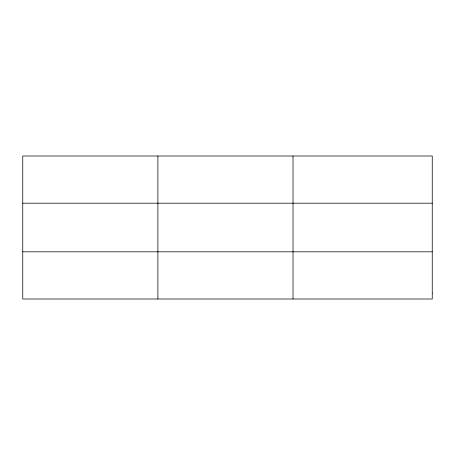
<?xml version="1.0" encoding="UTF-8"?>
<svg xmlns="http://www.w3.org/2000/svg" width="455" height="455" viewBox="0 0 455 455"><rect width="100%" height="100%" fill="white"/><g stroke="black" fill="none" stroke-linecap="round" stroke-linejoin="round"><path stroke-width="0.68" d="M22.75 203.186L432.25 203.186M22.75 251.814L432.25 251.814M293.02 155.997L293.02 299.003M157.885 155.997L157.885 299.003M432.25 293.105L432.25 299.003L22.75 299.003L22.75 155.997L432.25 155.997L432.25 293.105"/></g></svg>
